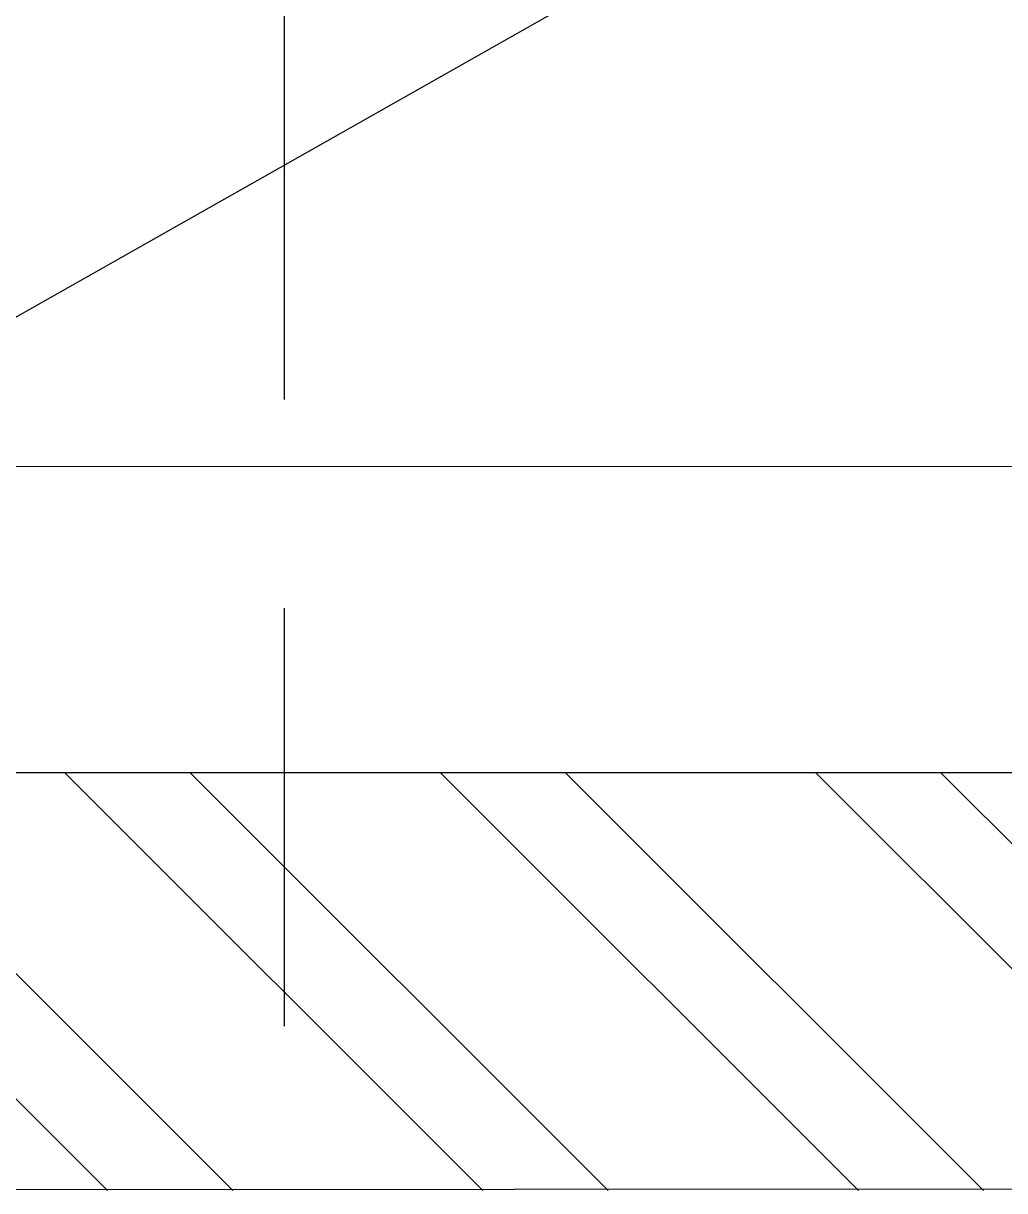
# Model space of a CAD drawing. Header units: millimetres. Extents: x 1464389 to 1998638, y -29162 to 256806.
# Drawn here: x 1540195 to 1540547.1, y 124567.3 to 124986.2 of the extents above; entities that cross this region are included whole.
import ezdxf

# ---------------------------------------------------------------- set-up
doc = ezdxf.new("R2010")
doc.units = ezdxf.units.MM
doc.header["$LTSCALE"] = 15
doc.linetypes.add('DASHED2', pattern=[0.375, 0.25, -0.125])
doc.layers.add('floor raising', color=210, linetype='Continuous', lineweight=9)
doc.layers.add('ledge wall line', color=252, linetype='Continuous', lineweight=13)
for name, color, linetype in [('Layer 1', 7, 'Continuous'), ('LS_DR_Washbasin', 165, 'Continuous'), ('NEW WALL', 5, 'Continuous')]:
    doc.layers.add(name, color=color, linetype=linetype)

msp = doc.modelspace()

# ---------------------------------------------------------------- linework, layer by layer
at = {"layer": 'floor raising', "color": 251}
msp.add_line((1539989.89, 124827.19), (1542511.32, 124827.19), dxfattribs=at)
at = {"layer": 'Layer 1', "color": 30, "linetype": 'DASHED2', "ltscale": 40, "true_color": 0xf26722}
msp.add_lwpolyline([(1540288.55, 126801.27), (1540288.55, 124567.6)], dxfattribs=at)
at = {"layer": 'ledge wall line', "linetype": 'Continuous'}
for p, q in [((1540225.25, 124567.28), (1540075.25, 124717.28)), ((1540270.15, 124567.28), (1540120.15, 124717.28)), ((1540359.95, 124567.28), (1540209.95, 124717.28)), ((1540404.85, 124567.28), (1540254.85, 124717.28)), ((1540494.66, 124567.28), (1540344.66, 124717.28)), ((1540539.56, 124567.28), (1540389.56, 124717.28)), ((1540629.36, 124567.28), (1540479.36, 124717.28)), ((1540674.26, 124567.28), (1540524.26, 124717.28))]:
    msp.add_line(p, q, dxfattribs=at)
at = {"layer": 'LS_DR_Washbasin'}
msp.add_line((1540109.58, 124833.97), (1541492.89, 125617.28), dxfattribs=at)
at = {"layer": 'NEW WALL'}
for p, q in [((1545258.89, 124717.28), (1539842.89, 124717.28)), ((1545471.16, 124571.32), (1539842.89, 124567.28))]:
    msp.add_line(p, q, dxfattribs=at)

doc.saveas('drawing.dxf')
